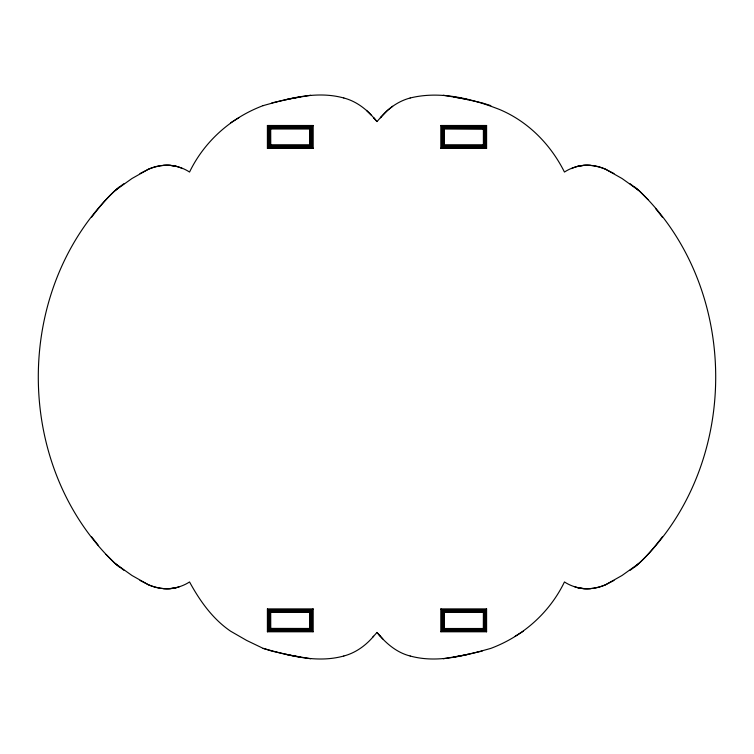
<?xml version="1.0" encoding="UTF-8"?>
<svg xmlns="http://www.w3.org/2000/svg" width="754" height="754" viewBox="0 0 754 754"><rect width="100%" height="100%" fill="white"/><g stroke="black" fill="none" stroke-linecap="round" stroke-linejoin="round"><path stroke-width="1.13" d="M343.833 98.001C316.85 90.574 289.168 98.369 263.118 105.635L263.184 105.607C231.186 117.605 204.457 141.196 189.546 172.053C177.322 164.014 161.469 163.128 148.265 169.33L131.969 178.51L114.796 190.762C12.799 288.462 12.799 465.538 114.796 563.238L131.969 575.49L148.265 584.67C158.01 588.751 169.405 590.448 179.527 586.65M574.473 586.65C584.604 590.448 595.98 588.751 605.735 584.67L622.031 575.49L639.204 563.238C741.201 465.538 741.201 288.462 639.204 190.762L622.031 178.51L605.735 169.33C592.521 163.118 576.697 164.033 564.454 172.053C550.646 144.457 528.158 121.507 499.506 109.471C471.552 98.595 440.082 90.593 410.167 98.001M91.611 217.19C101.102 204.862 111.045 192.534 124.005 183.665M662.389 536.81C652.898 549.138 642.955 561.466 629.995 570.335M392.646 106.267L387.499 110.386L380.393 117.765C388.112 108.444 398.385 101.111 410.167 98.001M377 121.554L373.607 117.765L377 121.554L380.883 117.209M410.167 655.999C396.538 652.596 385.662 643.096 377 632.446L373.117 636.791L373.607 636.235C365.85 645.499 355.624 652.889 343.833 655.999M267.406 148.359L270.667 145.088L270.611 128.698L267.406 125.494L267.406 148.359L313.127 148.359L313.127 125.494L267.406 125.494M313.127 125.494L309.885 128.745L309.866 145.088L313.127 148.359M440.873 148.359L440.873 125.494L486.594 125.494L486.594 148.359L440.873 148.359L444.115 145.107M486.594 125.494L483.389 128.698L483.389 145.154L486.594 148.359M483.333 128.755L443.889 128.51L443.889 145.333L483.578 145.333L483.578 128.51M267.406 608.912L267.406 631.777L313.127 631.777L313.127 608.912L267.406 608.912L269.932 611.437L310.61 611.437L310.61 629.251L269.932 629.251L270.121 611.626L310.412 611.626L310.412 629.062L270.121 629.062M269.932 629.251L269.932 611.437L270.611 612.116L270.658 628.525L267.406 631.777M313.127 631.777L309.885 628.525L309.866 612.173L313.127 608.912M440.873 631.777L440.873 608.912L486.594 608.912L486.594 631.777L440.873 631.777L444.134 628.506M443.588 629.062L443.588 611.626L483.88 611.626L483.88 629.062L443.588 629.062L443.748 611.796L440.873 608.912M486.594 631.777L483.333 628.506L483.389 612.116L486.594 608.912M114.796 190.762L119.358 186.992M634.642 567.008L639.204 563.238M410.167 655.999C437.122 663.426 464.784 655.631 490.816 648.393L490.882 648.365C522.852 636.367 549.553 612.785 564.454 581.947C576.735 589.986 592.578 590.787 605.839 584.633M230.62 122.798L238.801 117.775M523.314 631.239L515.199 636.225M140.008 173.561L148.265 169.33M605.735 584.67L613.992 580.439M571.57 168.594C582.305 163.316 595.123 164.862 605.839 169.367M148.161 169.367C158.887 164.862 171.686 163.316 182.43 168.594M148.161 584.633C161.422 590.806 177.247 589.939 189.546 581.947C199.838 600.834 212.619 618.94 230.62 631.202L246.69 640.457L263.184 648.383C289.216 655.631 316.878 663.426 343.833 655.999M271.826 102.902L290.987 98.633L310.61 95.24M482.174 651.098L463.013 655.367L443.39 658.76M577.507 166.389L583.916 165.305L590.684 165.371M176.493 587.611L170.084 588.695L163.316 588.629M285.898 99.669L300.158 96.927M453.842 657.073L468.102 654.331M163.316 165.371L170.084 165.305L176.493 166.389M590.684 588.629L583.916 588.695L577.507 587.611M310.488 628.751L269.941 628.789L309.847 628.996L270.488 629.09L290.46 629.213M483.474 128.614L443.993 128.614L440.873 125.494M269.791 128.755L310.742 128.755M443.258 128.755L484.209 128.755M269.791 145.088L310.742 145.088M443.258 145.088L484.209 145.088M269.941 611.89L310.591 611.89M270.243 612.012L310.29 612.012M443.503 611.937L483.964 611.937M269.791 612.173L310.742 612.173M443.258 612.173L484.209 612.173M310.742 628.506L269.791 628.506L309.762 628.525M443.258 628.506L484.209 628.506M443.71 628.676L483.757 628.676M443.409 628.789L484.059 628.789M443.748 628.893L483.719 628.893L483.719 611.796L443.748 611.796L444.134 612.173M270.733 628.525L309.998 628.572L270.234 628.666L310.497 628.742M443.39 95.24L463.013 98.633L482.174 102.902L490.816 105.617M310.61 658.76L290.987 655.367L271.826 651.098L263.118 648.365M453.842 96.927L468.102 99.669M285.898 654.331L300.158 657.073M343.833 98.001C356.388 101.243 366.944 109.49 375.058 119.377M605.735 169.33L613.992 173.561M140.008 580.439L148.265 584.67M629.995 183.665L639.006 190.592L647.997 199.584M124.005 570.335L114.994 563.408L106.003 554.416M634.642 186.992L639.204 190.762M114.796 563.238L119.358 567.008M366.482 110.367L371.175 115.051M444.134 128.755L444.068 145.154M309.932 145.154L310.007 128.614L270.526 128.614L270.526 145.23M377 632.446L380.393 636.235M378.942 634.623L382.825 638.949M655.48 208.387L662.389 217.19M91.611 536.81L98.52 545.613M483.578 611.928L483.578 628.761M444.068 612.116L444.068 628.572M443.889 611.928L443.889 628.761M310.252 611.796L310.252 628.893L270.281 628.893L270.281 611.796M310.111 611.928L310.111 628.761L270.422 628.761L270.422 611.928M310.007 612.041L310.007 628.648M270.526 612.041L270.526 628.648M312.495 126.125L268.038 126.125L268.038 147.718L312.495 147.718L312.495 126.125M485.962 126.125L441.505 126.125L441.505 147.718L485.962 147.718L485.962 126.125M311.883 126.738L268.65 126.738L268.65 147.105L311.883 147.105L311.883 126.738M485.35 126.738L442.117 126.738L442.117 147.105L485.35 147.105L485.35 126.738M311.317 127.303L269.216 127.303L269.216 146.54L311.317 146.54L311.317 127.303M484.784 127.303L442.683 127.303L442.683 146.54L484.784 146.54L484.784 127.303M310.818 127.803L269.715 127.803L269.715 146.05L310.818 146.05L310.818 127.803M484.285 127.803L443.182 127.803L443.182 146.05L484.285 146.05L484.285 127.803M310.61 128.02L269.932 128.02L269.932 145.833L310.61 145.833L310.61 128.02M484.068 128.02L443.39 128.02L443.39 145.833L484.068 145.833L484.068 128.02M310.412 128.208L270.121 128.208L270.121 145.645L310.412 145.645L310.412 128.208M483.88 128.208L443.588 128.208L443.588 145.645L483.88 145.645L483.88 128.208M310.252 128.368L270.281 128.368L270.281 145.475L310.252 145.475L310.252 128.368M483.719 128.368L443.748 128.368L443.748 145.475L483.719 145.475L483.719 128.368M310.111 128.51L270.422 128.51L270.422 145.333L310.111 145.333L310.111 128.51M312.495 609.552L268.038 609.552L268.038 631.136L312.495 631.136L312.495 609.552M485.962 609.552L441.505 609.552L441.505 631.136L485.962 631.136L485.962 609.552M311.883 610.165L268.65 610.165L268.65 630.523L311.883 630.523L311.883 610.165M485.35 610.165L442.117 610.165L442.117 630.523L485.35 630.523L485.35 610.165M311.317 610.721L269.216 610.721L269.216 629.958L311.317 629.958L311.317 610.721M484.784 610.721L442.683 610.721L442.683 629.958L484.784 629.958L484.784 610.721M310.818 611.221L269.715 611.221L269.715 629.467L310.818 629.467L310.818 611.221M484.285 611.221L443.182 611.221L443.182 629.467L484.285 629.467L484.285 611.221M484.068 611.437L443.39 611.437L443.39 629.251L484.068 629.251L484.068 611.437"/></g></svg>
